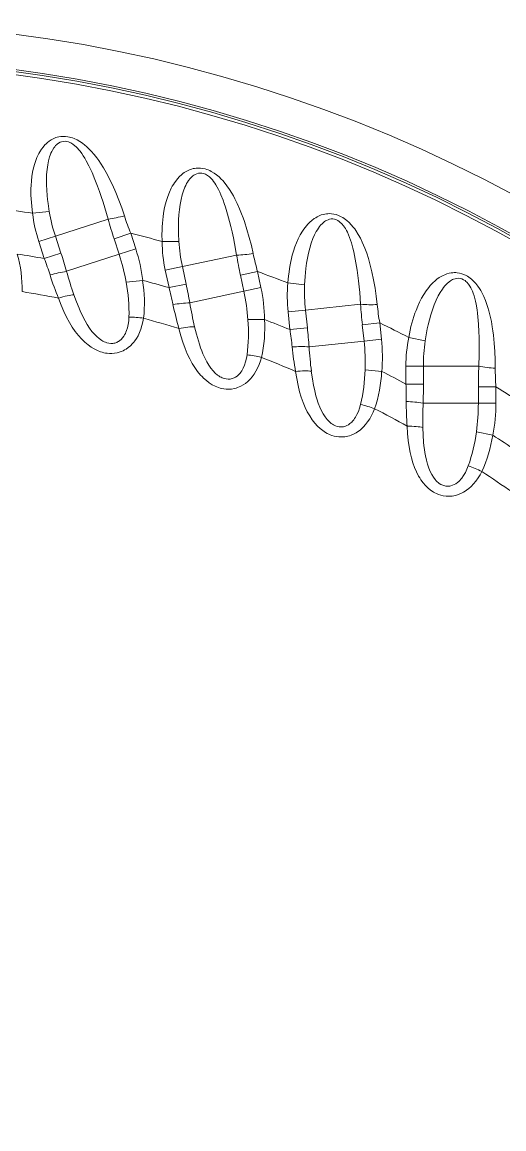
# Model space of a CAD drawing. Extents: x 407 to 920, y -71 to 445.
# Drawn here: x 810.97 to 822.27, y 187.31 to 213.3 of the extents above; entities that cross this region are included whole.
import ezdxf

# ---------------------------------------------------------------- set-up
doc = ezdxf.new("R2010")
doc.units = 0
doc.header["$LTSCALE"] = 7
doc.header["$MEASUREMENT"] = 0
doc.layers.add('8', color=250, linetype='CONTINUOUS', lineweight=15)

msp = doc.modelspace()

# ---------------------------------------------------------------- linework, layer by layer
at = {"layer": '8', "ltscale": 0.009813}
for p, q in [((811.219, 208.807), (811.61, 208.848)), ((814.257, 208.146), (814.649, 208.146))]:
    msp.add_line(p, q, dxfattribs=at)
at = {"layer": '8', "ltscale": 0.032487}
for p, q in [((812.99, 208.672), (811.754, 208.27)), ((818.913, 206.671), (817.62, 206.535)), ((821.685, 205.217), (820.385, 205.217))]:
    msp.add_line(p, q, dxfattribs=at)
at = {"layer": '8', "ltscale": 0.010249}
for p, q in [((811.365, 208.144), (811.754, 208.27)), ((813.52, 208.338), (813.13, 208.211)), ((813.638, 207.972), (813.248, 207.845)), ((811.494, 207.746), (811.884, 207.872)), ((814.332, 207.471), (814.733, 207.556)), ((816.495, 207.439), (816.094, 207.353)), ((814.419, 207.062), (814.82, 207.147)), ((816.575, 207.063), (816.174, 206.977)), ((817.213, 206.492), (817.62, 206.535)), ((817.256, 206.076), (817.664, 206.119)), ((819.361, 206.233), (818.953, 206.191)), ((819.401, 205.851), (818.994, 205.808)), ((819.975, 205.217), (820.385, 205.217)), ((819.975, 204.799), (820.385, 204.799)), ((822.085, 204.735), (821.675, 204.735)), ((822.085, 204.351), (821.675, 204.351))]:
    msp.add_line(p, q, dxfattribs=at)
at = {"layer": '8', "ltscale": 0.010462}
for p, q in [((811.884, 207.872), (811.754, 208.27)), ((811.494, 207.746), (811.365, 208.144)), ((814.419, 207.062), (814.332, 207.471)), ((814.82, 207.147), (814.733, 207.556))]:
    msp.add_line(p, q, dxfattribs=at)
at = {"layer": '8', "ltscale": 0.009608}
for p, q in [((813.13, 208.211), (813.248, 207.845)), ((813.52, 208.338), (813.638, 207.972)), ((819.361, 206.233), (819.401, 205.851))]:
    msp.add_line(p, q, dxfattribs=at)
at = {"layer": '8', "ltscale": 0.032425}
for p, q in [((813.248, 207.845), (812.015, 207.445)), ((816.174, 206.977), (814.906, 206.708)), ((818.994, 205.808), (817.704, 205.673)), ((821.675, 204.351), (820.378, 204.351))]:
    msp.add_line(p, q, dxfattribs=at)
at = {"layer": '8', "ltscale": 0.032486}
msp.add_line((816.004, 207.827), (814.733, 207.556), dxfattribs=at)
at = {"layer": '8', "ltscale": 0.009607}
for p, q in [((816.495, 207.439), (816.575, 207.063)), ((816.094, 207.353), (816.174, 206.977)), ((818.953, 206.191), (818.994, 205.808)), ((821.675, 204.735), (821.675, 204.351)), ((822.085, 204.735), (822.085, 204.351))]:
    msp.add_line(p, q, dxfattribs=at)
at = {"layer": '8', "ltscale": 0.009748}
for p, q in [((813.802, 207.233), (813.414, 207.191)), ((816.661, 206.311), (816.271, 206.31)), ((819.407, 205.095), (819.019, 205.134)), ((822.012, 203.598), (821.63, 203.678))]:
    msp.add_line(p, q, dxfattribs=at)
at = {"layer": '8', "ltscale": 0.009814}
for p, q in [((817.209, 207.171), (817.599, 207.13)), ((820.042, 205.893), (820.426, 205.811))]:
    msp.add_line(p, q, dxfattribs=at)
at = {"layer": '8', "ltscale": 0.010461}
for p, q in [((817.256, 206.076), (817.213, 206.492)), ((817.664, 206.119), (817.62, 206.535)), ((819.975, 204.799), (819.975, 205.217)), ((820.385, 204.799), (820.385, 205.217))]:
    msp.add_line(p, q, dxfattribs=at)
at = {"layer": '8'}
for points in [[(813.373, 208.746), (813.31, 208.933), (813.243, 209.116), (813.17, 209.297), (813.091, 209.474), (813.05, 209.561), (813.007, 209.648), (812.946, 209.762), (812.881, 209.874), (812.812, 209.985), (812.77, 210.047), (812.726, 210.109), (812.663, 210.189), (812.596, 210.267), (812.525, 210.341), (812.486, 210.377), (812.445, 210.411), (812.388, 210.455), (812.328, 210.496), (812.264, 210.532), (812.195, 210.564), (812.158, 210.578), (812.12, 210.59), (812.083, 210.599), (812.046, 210.606), (811.992, 210.613), (811.937, 210.614), (811.884, 210.611), (811.831, 210.602), (811.797, 210.594), (811.763, 210.584), (811.731, 210.571), (811.7, 210.557), (811.652, 210.531), (811.608, 210.502), (811.566, 210.469), (811.536, 210.442), (811.509, 210.414), (811.465, 210.364), (811.425, 210.31), (811.389, 210.253), (811.365, 210.211), (811.344, 210.168), (811.322, 210.12), (811.302, 210.071), (811.269, 209.974), (811.241, 209.875), (811.22, 209.774), (811.203, 209.672), (811.191, 209.569), (811.184, 209.464), (811.181, 209.39), (811.18, 209.315), (811.182, 209.232), (811.185, 209.15), (811.191, 209.064), (811.198, 208.978), (811.219, 208.807)], [(812.99, 208.672), (812.914, 208.935), (812.872, 209.068), (812.829, 209.2), (812.787, 209.322), (812.743, 209.442), (812.68, 209.605), (812.613, 209.765), (812.578, 209.844), (812.541, 209.921), (812.478, 210.041), (812.444, 210.099), (812.409, 210.155), (812.373, 210.21), (812.334, 210.263), (812.303, 210.301), (812.27, 210.337), (812.241, 210.367), (812.211, 210.394), (812.164, 210.43), (812.115, 210.46), (812.089, 210.473), (812.063, 210.483), (812.022, 210.494), (811.98, 210.498), (811.939, 210.497), (811.899, 210.488), (811.863, 210.475), (811.83, 210.456), (811.798, 210.433), (811.778, 210.416), (811.76, 210.396), (811.738, 210.372), (811.719, 210.345), (811.687, 210.294), (811.668, 210.257), (811.651, 210.219), (811.634, 210.175), (811.618, 210.13), (811.594, 210.041), (811.575, 209.949), (811.559, 209.834), (811.549, 209.715), (811.545, 209.595), (811.546, 209.473), (811.551, 209.35), (811.561, 209.225), (811.57, 209.131), (811.582, 209.037), (811.61, 208.848)], [(816.392, 207.86), (816.35, 208.052), (816.301, 208.242), (816.248, 208.429), (816.188, 208.613), (816.156, 208.704), (816.122, 208.795), (816.074, 208.915), (816.021, 209.034), (815.964, 209.15), (815.929, 209.217), (815.891, 209.283), (815.837, 209.37), (815.779, 209.454), (815.715, 209.535), (815.68, 209.574), (815.644, 209.613), (815.592, 209.663), (815.536, 209.709), (815.476, 209.752), (815.411, 209.791), (815.375, 209.809), (815.339, 209.825), (815.303, 209.838), (815.267, 209.849), (815.214, 209.861), (815.16, 209.868), (815.106, 209.87), (815.053, 209.867), (815.018, 209.863), (814.984, 209.856), (814.95, 209.847), (814.918, 209.836), (814.868, 209.816), (814.82, 209.791), (814.775, 209.762), (814.743, 209.739), (814.713, 209.714), (814.664, 209.668), (814.618, 209.619), (814.577, 209.566), (814.549, 209.527), (814.523, 209.486), (814.496, 209.441), (814.471, 209.394), (814.428, 209.301), (814.39, 209.206), (814.358, 209.108), (814.331, 209.008), (814.309, 208.906), (814.291, 208.803), (814.28, 208.729), (814.271, 208.655), (814.264, 208.573), (814.259, 208.491), (814.255, 208.404), (814.254, 208.318), (814.257, 208.146)], [(816.004, 207.827), (815.956, 208.096), (815.928, 208.233), (815.899, 208.369), (815.87, 208.494), (815.839, 208.618), (815.793, 208.787), (815.743, 208.953), (815.716, 209.035), (815.687, 209.115), (815.637, 209.241), (815.61, 209.303), (815.581, 209.363), (815.551, 209.421), (815.518, 209.477), (815.491, 209.518), (815.462, 209.558), (815.436, 209.59), (815.409, 209.621), (815.366, 209.662), (815.32, 209.697), (815.296, 209.712), (815.271, 209.724), (815.231, 209.739), (815.19, 209.748), (815.149, 209.751), (815.109, 209.747), (815.072, 209.737), (815.036, 209.722), (815.003, 209.703), (814.981, 209.687), (814.96, 209.67), (814.937, 209.648), (814.914, 209.624), (814.877, 209.576), (814.854, 209.541), (814.833, 209.505), (814.812, 209.463), (814.792, 209.42), (814.759, 209.334), (814.73, 209.244), (814.702, 209.131), (814.68, 209.015), (814.663, 208.895), (814.651, 208.774), (814.644, 208.651), (814.64, 208.526), (814.64, 208.432), (814.641, 208.337), (814.649, 208.146)], [(819.303, 206.663), (819.28, 206.859), (819.252, 207.053), (819.218, 207.244), (819.178, 207.434), (819.156, 207.528), (819.132, 207.622), (819.096, 207.746), (819.056, 207.869), (819.012, 207.991), (818.983, 208.062), (818.953, 208.131), (818.908, 208.223), (818.859, 208.312), (818.804, 208.4), (818.774, 208.443), (818.741, 208.485), (818.695, 208.54), (818.644, 208.592), (818.589, 208.641), (818.528, 208.687), (818.495, 208.708), (818.46, 208.727), (818.426, 208.744), (818.391, 208.759), (818.34, 208.777), (818.287, 208.789), (818.233, 208.797), (818.18, 208.8), (818.145, 208.799), (818.11, 208.796), (818.076, 208.79), (818.042, 208.783), (817.991, 208.768), (817.941, 208.748), (817.893, 208.724), (817.859, 208.704), (817.826, 208.683), (817.772, 208.642), (817.722, 208.598), (817.675, 208.55), (817.643, 208.514), (817.613, 208.476), (817.582, 208.434), (817.552, 208.39), (817.499, 208.302), (817.452, 208.211), (817.41, 208.117), (817.373, 208.02), (817.34, 207.922), (817.311, 207.821), (817.293, 207.749), (817.276, 207.676), (817.26, 207.595), (817.246, 207.514), (817.234, 207.428), (817.224, 207.343), (817.209, 207.171)], [(818.913, 206.671), (818.893, 206.944), (818.88, 207.083), (818.865, 207.221), (818.849, 207.349), (818.831, 207.475), (818.804, 207.648), (818.771, 207.818), (818.753, 207.903), (818.733, 207.986), (818.696, 208.116), (818.675, 208.18), (818.653, 208.242), (818.629, 208.304), (818.602, 208.363), (818.579, 208.407), (818.555, 208.449), (818.533, 208.484), (818.509, 208.517), (818.471, 208.562), (818.428, 208.602), (818.406, 208.619), (818.382, 208.635), (818.344, 208.654), (818.304, 208.667), (818.264, 208.674), (818.223, 208.674), (818.185, 208.668), (818.148, 208.657), (818.113, 208.641), (818.09, 208.628), (818.068, 208.613), (818.042, 208.593), (818.017, 208.572), (817.975, 208.528), (817.949, 208.496), (817.924, 208.462), (817.898, 208.423), (817.874, 208.382), (817.832, 208.3), (817.794, 208.214), (817.755, 208.104), (817.72, 207.991), (817.691, 207.874), (817.667, 207.754), (817.646, 207.633), (817.63, 207.509), (817.619, 207.415), (817.611, 207.321), (817.599, 207.13)], [(822.072, 205.169), (822.07, 205.366), (822.062, 205.562), (822.049, 205.756), (822.029, 205.948), (822.016, 206.044), (822.002, 206.14), (821.979, 206.267), (821.953, 206.394), (821.921, 206.52), (821.9, 206.593), (821.877, 206.665), (821.843, 206.761), (821.803, 206.855), (821.758, 206.948), (821.732, 206.994), (821.704, 207.04), (821.663, 207.099), (821.619, 207.156), (821.569, 207.21), (821.513, 207.262), (821.482, 207.287), (821.45, 207.31), (821.418, 207.33), (821.385, 207.348), (821.335, 207.371), (821.284, 207.39), (821.231, 207.403), (821.179, 207.411), (821.144, 207.414), (821.109, 207.414), (821.074, 207.412), (821.04, 207.409), (820.987, 207.399), (820.935, 207.384), (820.885, 207.366), (820.849, 207.35), (820.814, 207.332), (820.757, 207.297), (820.702, 207.258), (820.65, 207.215), (820.615, 207.183), (820.581, 207.149), (820.545, 207.11), (820.511, 207.069), (820.45, 206.987), (820.393, 206.902), (820.342, 206.812), (820.294, 206.72), (820.251, 206.625), (820.212, 206.529), (820.186, 206.459), (820.162, 206.388), (820.138, 206.309), (820.116, 206.23), (820.094, 206.146), (820.075, 206.062), (820.042, 205.893)], [(821.685, 205.217), (821.694, 205.491), (821.695, 205.63), (821.695, 205.769), (821.692, 205.898), (821.688, 206.026), (821.679, 206.201), (821.664, 206.373), (821.654, 206.459), (821.643, 206.544), (821.62, 206.677), (821.607, 206.743), (821.591, 206.807), (821.573, 206.871), (821.552, 206.933), (821.535, 206.978), (821.515, 207.023), (821.496, 207.06), (821.476, 207.096), (821.443, 207.144), (821.405, 207.188), (821.384, 207.208), (821.362, 207.226), (821.327, 207.249), (821.288, 207.266), (821.249, 207.277), (821.208, 207.281), (821.17, 207.28), (821.132, 207.272), (821.095, 207.26), (821.071, 207.25), (821.047, 207.237), (821.02, 207.22), (820.993, 207.201), (820.946, 207.162), (820.917, 207.133), (820.889, 207.102), (820.859, 207.066), (820.831, 207.028), (820.78, 206.951), (820.734, 206.869), (820.683, 206.764), (820.637, 206.655), (820.596, 206.541), (820.559, 206.425), (820.526, 206.306), (820.496, 206.185), (820.476, 206.093), (820.458, 206), (820.426, 205.811)], [(813.479, 206.368), (813.473, 206.285), (813.462, 206.2), (813.444, 206.121), (813.423, 206.052), (813.409, 206.017), (813.395, 205.986), (813.378, 205.952), (813.36, 205.924), (813.329, 205.881), (813.297, 205.847), (813.266, 205.821), (813.236, 205.8), (813.214, 205.787), (813.192, 205.777), (813.148, 205.762), (813.124, 205.757), (813.099, 205.754), (813.051, 205.753), (813.004, 205.758), (812.959, 205.769), (812.929, 205.779), (812.9, 205.792), (812.87, 205.807), (812.84, 205.824), (812.782, 205.864), (812.725, 205.913), (812.668, 205.97), (812.612, 206.036), (812.558, 206.11), (812.503, 206.193), (812.449, 206.285), (812.414, 206.351), (812.379, 206.421), (812.343, 206.497), (812.308, 206.577), (812.247, 206.729), (812.187, 206.895)], [(813.821, 206.343), (813.806, 206.257), (813.785, 206.17), (813.758, 206.085), (813.726, 206.005), (813.692, 205.933), (813.656, 205.87), (813.619, 205.816), (813.592, 205.781), (813.564, 205.749), (813.512, 205.697), (813.461, 205.654), (813.412, 205.62), (813.376, 205.598), (813.34, 205.58), (813.306, 205.564), (813.271, 205.551), (813.203, 205.532), (813.137, 205.52), (813.08, 205.516), (813.025, 205.516), (812.97, 205.52), (812.931, 205.526), (812.892, 205.534), (812.853, 205.544), (812.814, 205.556), (812.738, 205.586), (812.665, 205.622), (812.593, 205.666), (812.523, 205.716), (812.483, 205.749), (812.444, 205.783), (812.367, 205.858), (812.293, 205.942), (812.22, 206.035), (812.151, 206.136), (812.083, 206.247), (812.018, 206.366), (811.951, 206.504), (811.888, 206.653), (811.828, 206.814)], [(816.587, 205.423), (816.563, 205.34), (816.533, 205.255), (816.497, 205.173), (816.457, 205.097), (816.415, 205.029), (816.373, 204.971), (816.331, 204.921), (816.3, 204.889), (816.269, 204.86), (816.212, 204.813), (816.157, 204.776), (816.104, 204.747), (816.066, 204.729), (816.029, 204.715), (815.993, 204.703), (815.957, 204.694), (815.888, 204.681), (815.82, 204.677), (815.763, 204.678), (815.708, 204.684), (815.655, 204.694), (815.616, 204.704), (815.579, 204.716), (815.54, 204.73), (815.503, 204.746), (815.431, 204.783), (815.362, 204.828), (815.295, 204.878), (815.23, 204.936), (815.194, 204.972), (815.158, 205.01), (815.09, 205.093), (815.025, 205.184), (814.963, 205.284), (814.904, 205.392), (814.848, 205.509), (814.796, 205.635), (814.744, 205.779), (814.696, 205.934), (814.653, 206.1)], [(816.249, 205.485), (816.235, 205.402), (816.214, 205.319), (816.189, 205.242), (816.16, 205.175), (816.143, 205.142), (816.126, 205.112), (816.105, 205.081), (816.085, 205.055), (816.049, 205.015), (816.014, 204.985), (815.98, 204.962), (815.948, 204.944), (815.925, 204.934), (815.902, 204.926), (815.857, 204.916), (815.832, 204.914), (815.807, 204.913), (815.76, 204.917), (815.714, 204.927), (815.669, 204.943), (815.641, 204.956), (815.613, 204.971), (815.585, 204.989), (815.557, 205.01), (815.504, 205.056), (815.452, 205.11), (815.401, 205.173), (815.353, 205.244), (815.306, 205.323), (815.26, 205.412), (815.216, 205.509), (815.188, 205.578), (815.16, 205.652), (815.133, 205.731), (815.107, 205.814), (815.062, 205.972), (815.019, 206.143)], [(819.242, 204.22), (819.209, 204.139), (819.17, 204.058), (819.126, 203.98), (819.078, 203.908), (819.03, 203.846), (818.981, 203.792), (818.934, 203.747), (818.9, 203.718), (818.867, 203.693), (818.805, 203.652), (818.746, 203.621), (818.69, 203.597), (818.651, 203.584), (818.612, 203.573), (818.575, 203.565), (818.539, 203.56), (818.468, 203.555), (818.401, 203.557), (818.344, 203.565), (818.29, 203.576), (818.238, 203.592), (818.201, 203.606), (818.165, 203.621), (818.128, 203.64), (818.092, 203.66), (818.025, 203.704), (817.961, 203.755), (817.899, 203.813), (817.841, 203.877), (817.809, 203.917), (817.777, 203.958), (817.718, 204.048), (817.663, 204.145), (817.611, 204.251), (817.564, 204.365), (817.521, 204.487), (817.483, 204.617), (817.446, 204.766), (817.415, 204.925), (817.389, 205.095)], [(818.912, 204.316), (818.889, 204.235), (818.86, 204.155), (818.827, 204.081), (818.791, 204.018), (818.771, 203.986), (818.75, 203.959), (818.726, 203.93), (818.703, 203.906), (818.663, 203.87), (818.626, 203.844), (818.59, 203.824), (818.556, 203.81), (818.532, 203.802), (818.508, 203.797), (818.463, 203.792), (818.437, 203.792), (818.413, 203.793), (818.366, 203.802), (818.321, 203.817), (818.278, 203.838), (818.252, 203.854), (818.226, 203.872), (818.199, 203.893), (818.174, 203.916), (818.125, 203.967), (818.079, 204.027), (818.036, 204.095), (817.995, 204.17), (817.957, 204.254), (817.921, 204.347), (817.887, 204.448), (817.866, 204.52), (817.847, 204.596), (817.828, 204.677), (817.81, 204.763), (817.782, 204.924), (817.757, 205.1)], [(821.756, 202.745), (821.715, 202.668), (821.667, 202.592), (821.616, 202.519), (821.561, 202.453), (821.506, 202.395), (821.452, 202.347), (821.4, 202.307), (821.363, 202.282), (821.328, 202.26), (821.262, 202.226), (821.2, 202.201), (821.143, 202.184), (821.102, 202.175), (821.062, 202.168), (821.024, 202.164), (820.988, 202.162), (820.917, 202.165), (820.85, 202.174), (820.795, 202.187), (820.742, 202.205), (820.692, 202.226), (820.657, 202.243), (820.622, 202.263), (820.588, 202.285), (820.554, 202.308), (820.492, 202.36), (820.433, 202.417), (820.378, 202.481), (820.327, 202.551), (820.299, 202.593), (820.272, 202.638), (820.223, 202.733), (820.178, 202.836), (820.138, 202.947), (820.103, 203.065), (820.073, 203.191), (820.048, 203.324), (820.027, 203.476), (820.012, 203.638), (820.005, 203.809)], [(821.438, 202.875), (821.406, 202.797), (821.369, 202.721), (821.328, 202.65), (821.287, 202.591), (821.263, 202.562), (821.24, 202.537), (821.213, 202.511), (821.187, 202.489), (821.144, 202.458), (821.104, 202.436), (821.066, 202.42), (821.031, 202.409), (821.006, 202.404), (820.982, 202.401), (820.936, 202.401), (820.911, 202.403), (820.887, 202.408), (820.841, 202.422), (820.798, 202.441), (820.758, 202.466), (820.733, 202.485), (820.709, 202.505), (820.685, 202.529), (820.662, 202.555), (820.619, 202.611), (820.58, 202.675), (820.543, 202.747), (820.511, 202.826), (820.482, 202.914), (820.455, 203.009), (820.433, 203.114), (820.419, 203.188), (820.408, 203.265), (820.397, 203.348), (820.389, 203.435), (820.377, 203.598), (820.372, 203.775)]]:
    msp.add_lwpolyline(points, dxfattribs=at)
for radius in [33.8, 32.975, 32.925, 32.857]:
    msp.add_circle((806.431, 179.497), radius, dxfattribs=at)
for centre, radius, start, end in [((806.431, 179.497), 29.699, 80.721, 82.1905), ((814.486, 209.177), 3.288, 186.4554, 198.3129), ((815.607, 209.545), 4.058, 189.8927, 198.31), ((812.588, 211.751), 3.105, 277.441, 284.6382), ((818.983, 210.529), 5.886, 197.6403, 201.8616), ((824.196, 211.808), 11.636, 195.6351, 198.0078), ((806.431, 179.497), 29.699, 74.721, 76.1905), ((810.108, 206.801), 3.719, 6.672, 18.3496), ((817.545, 208.172), 3.288, 180.4553, 192.313), ((818.698, 208.422), 4.058, 183.8927, 192.3101), ((807.801, 207.006), 3.174, 359.3212, 15.4463), ((806.431, 179.497), 28.699, 79.8385, 81.1174), ((804.796, 205.188), 7.17, 17.634, 20.9004), ((799.104, 203.72), 13.438, 16.0912, 17.9999), ((808.746, 206.354), 4.742, 10.1693, 18.3246), ((815.926, 210.93), 3.105, 271.441, 278.6382), ((827.476, 209.774), 11.636, 189.6351, 192.0078), ((822.158, 209.047), 5.886, 191.6403, 195.8616), ((812.672, 203.56), 3.94, 99.5932, 105.3455), ((822.793, 210.512), 11.206, 195.8878, 198.831), ((806.431, 179.497), 29.699, 68.721, 70.1905), ((818.33, 209.49), 7.032, 197.6321, 202.37), ((809.459, 206.459), 4.022, 358.7087, 10.4902), ((810.669, 206.712), 3.174, 353.3212, 9.4463), ((806.431, 179.497), 28.699, 73.8384, 75.1174), ((801.676, 204.353), 13.438, 10.0912, 11.9999), ((820.481, 206.854), 3.288, 174.4551, 186.3131), ((821.654, 206.981), 4.058, 177.8926, 186.3101), ((806.431, 179.497), 27.845, 78.8242, 80.6076), ((807.49, 205.218), 7.17, 11.634, 14.9004), ((811.541, 205.965), 4.742, 4.1693, 12.3246), ((812.942, 206.267), 3.719, 0.6719, 12.3496), ((815.153, 202.776), 3.94, 93.5932, 99.3455), ((821.4, 208.082), 7.032, 191.6321, 196.37), ((825.945, 208.632), 11.206, 189.8879, 192.831), ((830.527, 207.408), 11.637, 183.6352, 186.0076), ((819.16, 209.766), 3.105, 265.441, 272.6382), ((825.16, 207.242), 5.886, 185.6403, 189.8616), ((813.506, 204.46), 1.909, 80.4884, 90.8102), ((806.431, 179.497), 27.845, 72.8242, 74.6076), ((812.259, 205.994), 4.023, 352.7194, 4.4976), ((813.491, 206.12), 3.174, 347.3212, 3.4463), ((806.431, 179.497), 28.699, 67.8384, 69.1174), ((804.3, 204.714), 13.438, 4.0912, 5.9999), ((806.431, 179.497), 29.699, 62.721, 64.1905), ((810.173, 204.967), 7.17, 5.634, 8.9004), ((815.705, 205.44), 3.719, 354.6719, 6.3497), ((823.264, 205.235), 3.288, 168.455, 180.3133), ((817.538, 201.737), 3.94, 87.5932, 93.3455), ((824.306, 206.361), 7.032, 185.6321, 190.37), ((828.884, 206.433), 11.206, 183.8878, 186.831), ((814.28, 205.286), 4.742, 358.1693, 6.3246), ((824.444, 205.239), 4.058, 171.8926, 180.3102), ((816.076, 203.583), 1.909, 74.4884, 84.8102), ((806.431, 179.497), 27.845, 66.8242, 68.6076), ((814.998, 205.24), 4.022, 346.7087, 358.4902), ((816.235, 205.236), 3.174, 341.3212, 357.4463), ((806.431, 179.497), 28.699, 61.8384, 63.1174), ((833.312, 204.737), 11.637, 177.6352, 180.0076), ((822.254, 208.269), 3.105, 259.441, 266.6382), ((827.958, 205.132), 5.886, 179.6403, 183.8616), ((812.815, 204.436), 7.17, 359.634, 2.9004), ((806.948, 204.799), 13.438, 358.0912, 359.9999), ((806.431, 179.497), 29.699, 56.721, 58.1905), ((818.541, 202.443), 1.909, 68.4884, 78.8102), ((827.016, 204.345), 7.032, 179.6321, 184.37), ((819.802, 200.454), 3.94, 81.5932, 87.3455), ((831.577, 203.938), 11.206, 177.8879, 180.831), ((816.932, 204.324), 4.742, 352.1693, 0.3246), ((818.366, 204.328), 3.719, 348.6719, 0.3497), ((806.431, 179.497), 27.845, 60.8242, 62.6076), ((817.641, 204.203), 4.023, 340.7194, 352.4976), ((818.872, 204.07), 3.174, 335.3212, 351.4463), ((806.431, 179.497), 28.699, 55.8384, 57.1174), ((820.874, 201.051), 1.909, 62.4884, 72.8102), ((806.431, 179.497), 27.845, 54.8242, 56.6076)]:
    msp.add_arc(centre, radius, start, end, dxfattribs=at)
for centre, major_axis in [((811.807, 206.709), (0.472, 0.165)), ((814.622, 205.998), (0.487, 0.115)), ((817.347, 204.997), (0.496, 0.063)), ((819.953, 203.716), (0.5, 0.011))]:
    msp.add_ellipse(centre, major_axis=major_axis, ratio=0.185152, start_param=0.573427, end_param=1.462322, dxfattribs=at)

doc.saveas('drawing.dxf')
